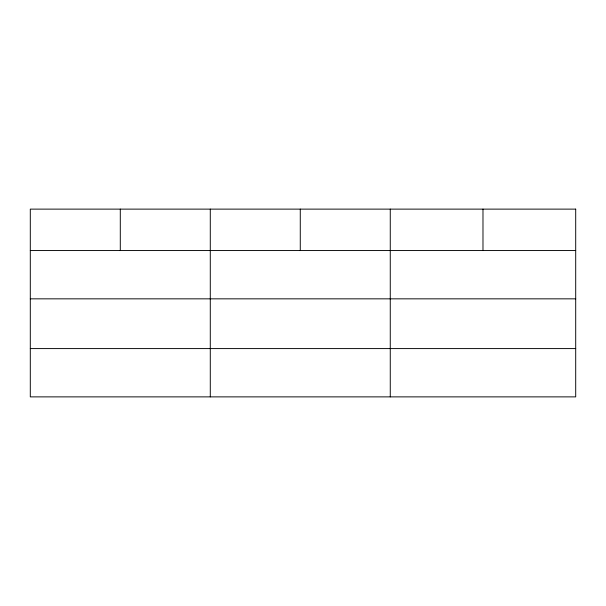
<?xml version="1.0" encoding="UTF-8"?>
<svg xmlns="http://www.w3.org/2000/svg" width="606" height="606" viewBox="0 0 606 606"><rect width="100%" height="100%" fill="white"/><g stroke="black" fill="none" stroke-linecap="round" stroke-linejoin="round"><path stroke-width="0.91" d="M30.3 250.551L575.7 250.551M30.3 298.841L575.7 298.841M30.3 348.586L575.7 348.586M482.982 209.123L482.982 250.551M390.264 209.123L390.264 396.877M300.273 209.123L300.273 250.551M210.282 209.123L210.282 396.877M120.291 209.123L120.291 250.551M575.7 209.123L30.3 209.123L30.3 396.877L575.7 396.877L575.7 209.123"/></g></svg>
